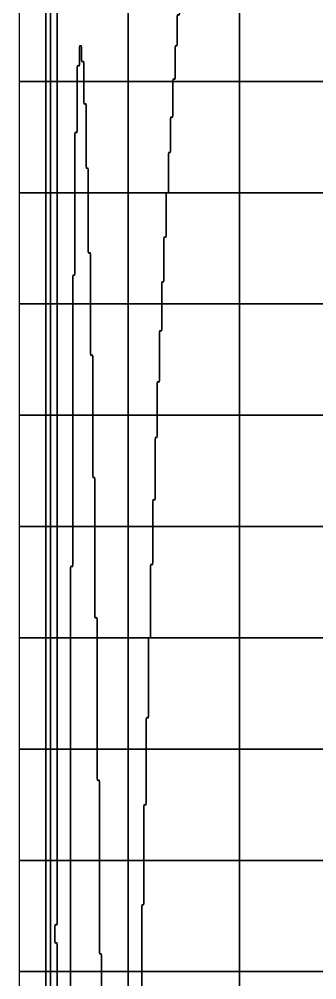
# Model space of a CAD drawing. Header units: metres. Extents: x -2.2 to 1, y -5.2 to 5.1.
# Drawn here: x -1.495 to -1.161, y 0.58 to 1.659 of the extents above; entities that cross this region are included whole.
import ezdxf

# ---------------------------------------------------------------- set-up
doc = ezdxf.new("R2010")
doc.units = ezdxf.units.M

msp = doc.modelspace()

# ---------------------------------------------------------------- linework, layer by layer
at = {"layer": '10', "color": 2}
for points in [[(-1.4954, 1.5895, 0), (-1.4654, 1.5895, 0), (-1.4654, 1.7145, 0), (-1.4954, 1.7145, 0), (-1.4954, 1.5895, 0)], [(-1.4954, 1.4645, 0), (-1.4654, 1.4645, 0), (-1.4654, 1.5895, 0), (-1.4954, 1.5895, 0), (-1.4954, 1.4645, 0)], [(-1.4954, 1.3395, 0), (-1.4654, 1.3395, 0), (-1.4654, 1.4645, 0), (-1.4954, 1.4645, 0), (-1.4954, 1.3395, 0)], [(-1.4954, 1.2145, 0), (-1.4654, 1.2145, 0), (-1.4654, 1.3395, 0), (-1.4954, 1.3395, 0), (-1.4954, 1.2145, 0)], [(-1.4954, 1.0895, 0), (-1.4654, 1.0895, 0), (-1.4654, 1.2145, 0), (-1.4954, 1.2145, 0), (-1.4954, 1.0895, 0)], [(-1.4954, 0.9645, 0), (-1.4654, 0.9645, 0), (-1.4654, 1.0895, 0), (-1.4954, 1.0895, 0), (-1.4954, 0.9645, 0)], [(-1.4954, 0.8395, 0), (-1.4654, 0.8395, 0), (-1.4654, 0.9645, 0), (-1.4954, 0.9645, 0), (-1.4954, 0.8395, 0)], [(-1.4954, 0.7145, 0), (-1.4654, 0.7145, 0), (-1.4654, 0.8395, 0), (-1.4954, 0.8395, 0), (-1.4954, 0.7145, 0)], [(-1.4954, 0.5895, 0), (-1.4654, 0.5895, 0), (-1.4654, 0.7145, 0), (-1.4954, 0.7145, 0), (-1.4954, 0.5895, 0)], [(-1.4654, 0.547, 0), (-1.4654, 0.5895, 0), (-1.4954, 0.5895, 0), (-1.4954, 0.4933, 0)]]:
    msp.add_polyline3d(points, dxfattribs=at)
at = {"layer": '6', "color": 4}
for points in [[(-1.3229, 1.5895, 0), (-1.2479, 1.5895, 0), (-1.2479, 1.7145, 0), (-1.3129, 1.7145, 0), (-1.3129, 1.7007, 0), (-1.3142, 1.6995, 0), (-1.3154, 1.6995, 0), (-1.3154, 1.6658, 0), (-1.3167, 1.6645, 0), (-1.3179, 1.6645, 0), (-1.3179, 1.6307, 0), (-1.3192, 1.6295, 0), (-1.3204, 1.6295, 0), (-1.3204, 1.5933, 0), (-1.3217, 1.592, 0), (-1.3229, 1.592, 0), (-1.3229, 1.5895, 0)], [(-1.2479, 1.5895, 0), (-1.1229, 1.5895, 0), (-1.1229, 1.7145, 0), (-1.2479, 1.7145, 0), (-1.2479, 1.5895, 0)], [(-1.4304, 1.5895, 0), (-1.4229, 1.5895, 0), (-1.4229, 1.612, 0), (-1.4242, 1.612, 0), (-1.4254, 1.6133, 0), (-1.4254, 1.6295, 0), (-1.4279, 1.6295, 0), (-1.4279, 1.6082, 0), (-1.4292, 1.607, 0), (-1.4304, 1.607, 0), (-1.4304, 1.5895, 0)], [(-1.4329, 1.4645, 0), (-1.4179, 1.4645, 0), (-1.4179, 1.492, 0), (-1.4192, 1.492, 0), (-1.4204, 1.4932, 0), (-1.4204, 1.5645, 0), (-1.4217, 1.5645, 0), (-1.4229, 1.5657, 0), (-1.4229, 1.5895, 0), (-1.4304, 1.5895, 0), (-1.4304, 1.5333, 0), (-1.4317, 1.532, 0), (-1.4329, 1.532, 0), (-1.4329, 1.4645, 0)], [(-1.3279, 1.4645, 0), (-1.2479, 1.4645, 0), (-1.2479, 1.5895, 0), (-1.3229, 1.5895, 0), (-1.3229, 1.5508, 0), (-1.3242, 1.5495, 0), (-1.3254, 1.5495, 0), (-1.3254, 1.5108, 0), (-1.3267, 1.5095, 0), (-1.3279, 1.5095, 0), (-1.3279, 1.4645, 0)], [(-1.2479, 1.4645, 0), (-1.1229, 1.4645, 0), (-1.1229, 1.5895, 0), (-1.2479, 1.5895, 0), (-1.2479, 1.4645, 0)], [(-1.4354, 1.3395, 0), (-1.4154, 1.3395, 0), (-1.4154, 1.397, 0), (-1.4167, 1.397, 0), (-1.4179, 1.3982, 0), (-1.4179, 1.4645, 0), (-1.4329, 1.4645, 0), (-1.4329, 1.3733, 0), (-1.4342, 1.372, 0), (-1.4354, 1.372, 0), (-1.4354, 1.3395, 0)], [(-1.3354, 1.3395, 0), (-1.2479, 1.3395, 0), (-1.2479, 1.4645, 0), (-1.3304, 1.4645, 0), (-1.3304, 1.4158, 0), (-1.3317, 1.4145, 0), (-1.3329, 1.4145, 0), (-1.3329, 1.3658, 0), (-1.3342, 1.3645, 0), (-1.3354, 1.3645, 0), (-1.3354, 1.3395, 0)], [(-1.2479, 1.3395, 0), (-1.1229, 1.3395, 0), (-1.1229, 1.4645, 0), (-1.2479, 1.4645, 0), (-1.2479, 1.3395, 0)], [(-1.4354, 1.2145, 0), (-1.4129, 1.2145, 0), (-1.4129, 1.282, 0), (-1.4142, 1.282, 0), (-1.4154, 1.2833, 0), (-1.4154, 1.3395, 0), (-1.4354, 1.3395, 0), (-1.4354, 1.2145, 0)], [(-1.3404, 1.2145, 0), (-1.2479, 1.2145, 0), (-1.2479, 1.3395, 0), (-1.3354, 1.3395, 0), (-1.3354, 1.3108, 0), (-1.3367, 1.3095, 0), (-1.3379, 1.3095, 0), (-1.3379, 1.2532, 0), (-1.3392, 1.252, 0), (-1.3404, 1.252, 0), (-1.3404, 1.2145, 0)], [(-1.2479, 1.2145, 0), (-1.1229, 1.2145, 0), (-1.1229, 1.3395, 0), (-1.2479, 1.3395, 0), (-1.2479, 1.2145, 0)], [(-1.4354, 1.0895, 0), (-1.4104, 1.0895, 0), (-1.4104, 1.1445, 0), (-1.4117, 1.1445, 0), (-1.4129, 1.1458, 0), (-1.4129, 1.2145, 0), (-1.4354, 1.2145, 0), (-1.4354, 1.0895, 0)], [(-1.3454, 1.0895, 0), (-1.2479, 1.0895, 0), (-1.2479, 1.2145, 0), (-1.3404, 1.2145, 0), (-1.3404, 1.1907, 0), (-1.3417, 1.1895, 0), (-1.3429, 1.1895, 0), (-1.3429, 1.1207, 0), (-1.3442, 1.1195, 0), (-1.3454, 1.1195, 0), (-1.3454, 1.0895, 0)], [(-1.2479, 1.0895, 0), (-1.1229, 1.0895, 0), (-1.1229, 1.2145, 0), (-1.2479, 1.2145, 0), (-1.2479, 1.0895, 0)], [(-1.4379, 0.9645, 0), (-1.4079, 0.9645, 0), (-1.4079, 0.987, 0), (-1.4092, 0.987, 0), (-1.4104, 0.9882, 0), (-1.4104, 1.0895, 0), (-1.4354, 1.0895, 0), (-1.4354, 1.0457, 0), (-1.4367, 1.0445, 0), (-1.4379, 1.0445, 0), (-1.4379, 0.9645, 0)], [(-1.3479, 0.9645, 0), (-1.2479, 0.9645, 0), (-1.2479, 1.0895, 0), (-1.3454, 1.0895, 0), (-1.3454, 1.0482, 0), (-1.3467, 1.047, 0), (-1.3479, 1.047, 0), (-1.3479, 0.9645, 0)], [(-1.2479, 0.9645, 0), (-1.1229, 0.9645, 0), (-1.1229, 1.0895, 0), (-1.2479, 1.0895, 0), (-1.2479, 0.9645, 0)], [(-1.4379, 0.8395, 0), (-1.4079, 0.8395, 0), (-1.4079, 0.9645, 0), (-1.4379, 0.9645, 0), (-1.4379, 0.8395, 0)], [(-1.3529, 0.8395, 0), (-1.2479, 0.8395, 0), (-1.2479, 0.9645, 0), (-1.3504, 0.9645, 0), (-1.3504, 0.8758, 0), (-1.3517, 0.8745, 0), (-1.3529, 0.8745, 0), (-1.3529, 0.8395, 0)], [(-1.2479, 0.8395, 0), (-1.1229, 0.8395, 0), (-1.1229, 0.9645, 0), (-1.2479, 0.9645, 0), (-1.2479, 0.8395, 0)], [(-1.4379, 0.7145, 0), (-1.4054, 0.7145, 0), (-1.4054, 0.8045, 0), (-1.4067, 0.8045, 0), (-1.4079, 0.8057, 0), (-1.4079, 0.8395, 0), (-1.4379, 0.8395, 0), (-1.4379, 0.7145, 0)], [(-1.3554, 0.7145, 0), (-1.2479, 0.7145, 0), (-1.2479, 0.8395, 0), (-1.3529, 0.8395, 0), (-1.3529, 0.7782, 0), (-1.3542, 0.777, 0), (-1.3554, 0.777, 0), (-1.3554, 0.7145, 0)], [(-1.2479, 0.7145, 0), (-1.1229, 0.7145, 0), (-1.1229, 0.8395, 0), (-1.2479, 0.8395, 0), (-1.2479, 0.7145, 0)], [(-1.4379, 0.5895, 0), (-1.4029, 0.5895, 0), (-1.4029, 0.6095, 0), (-1.4042, 0.6095, 0), (-1.4054, 0.6108, 0), (-1.4054, 0.7145, 0), (-1.4379, 0.7145, 0), (-1.4379, 0.5895, 0)], [(-1.3579, 0.5895, 0), (-1.2479, 0.5895, 0), (-1.2479, 0.7145, 0), (-1.3554, 0.7145, 0), (-1.3554, 0.6657, 0), (-1.3567, 0.6645, 0), (-1.3579, 0.6645, 0), (-1.3579, 0.5895, 0)], [(-1.2479, 0.5895, 0), (-1.1229, 0.5895, 0), (-1.1229, 0.7145, 0), (-1.2479, 0.7145, 0), (-1.2479, 0.5895, 0)], [(-1.4029, 0.572, 0), (-1.4029, 0.5895, 0), (-1.4379, 0.5895, 0), (-1.4379, 0.562, 0)], [(-1.3629, 0.4645, 0), (-1.2479, 0.4645, 0), (-1.2479, 0.5895, 0), (-1.3579, 0.5895, 0), (-1.3579, 0.5607, 0), (-1.3592, 0.5595, 0), (-1.3604, 0.5595, 0), (-1.3604, 0.4758, 0), (-1.3617, 0.4745, 0), (-1.3629, 0.4745, 0), (-1.3629, 0.4645, 0)], [(-1.2479, 0.4645, 0), (-1.1229, 0.4645, 0), (-1.1229, 0.5895, 0), (-1.2479, 0.5895, 0), (-1.2479, 0.4645, 0)]]:
    msp.add_polyline3d(points, dxfattribs=at)
at = {"layer": '7', "color": 1}
for points in [[(-1.4529, 1.5895, 0), (-1.4304, 1.5895, 0), (-1.4304, 1.6058, 0), (-1.4292, 1.607, 0), (-1.4279, 1.607, 0), (-1.4279, 1.6282, 0), (-1.4267, 1.6295, 0), (-1.4254, 1.6282, 0), (-1.4254, 1.612, 0), (-1.4242, 1.612, 0), (-1.4229, 1.6107, 0), (-1.4229, 1.5895, 0), (-1.3729, 1.5895, 0), (-1.3729, 1.7145, 0), (-1.4529, 1.7145, 0), (-1.4529, 1.5895, 0)], [(-1.3729, 1.5895, 0), (-1.3229, 1.5895, 0), (-1.3229, 1.5908, 0), (-1.3217, 1.592, 0), (-1.3204, 1.592, 0), (-1.3204, 1.6282, 0), (-1.3192, 1.6295, 0), (-1.3179, 1.6295, 0), (-1.3179, 1.6632, 0), (-1.3167, 1.6645, 0), (-1.3154, 1.6645, 0), (-1.3154, 1.6983, 0), (-1.3142, 1.6995, 0), (-1.3129, 1.6995, 0), (-1.3129, 1.7145, 0), (-1.3729, 1.7145, 0), (-1.3729, 1.5895, 0)], [(-1.4529, 1.4645, 0), (-1.4329, 1.4645, 0), (-1.4329, 1.5308, 0), (-1.4317, 1.532, 0), (-1.4304, 1.532, 0), (-1.4304, 1.5895, 0), (-1.4529, 1.5895, 0), (-1.4529, 1.4645, 0)], [(-1.4229, 1.5645, 0), (-1.4217, 1.5645, 0), (-1.4204, 1.5633, 0), (-1.4204, 1.492, 0), (-1.4192, 1.492, 0), (-1.4179, 1.4908, 0), (-1.4179, 1.4645, 0), (-1.3729, 1.4645, 0), (-1.3729, 1.5895, 0), (-1.4229, 1.5895, 0), (-1.4229, 1.5645, 0)], [(-1.3729, 1.4645, 0), (-1.3279, 1.4645, 0), (-1.3279, 1.5083, 0), (-1.3267, 1.5095, 0), (-1.3254, 1.5095, 0), (-1.3254, 1.5482, 0), (-1.3242, 1.5495, 0), (-1.3229, 1.5495, 0), (-1.3229, 1.5895, 0), (-1.3729, 1.5895, 0), (-1.3729, 1.4645, 0)], [(-1.4529, 1.3395, 0), (-1.4354, 1.3395, 0), (-1.4354, 1.3707, 0), (-1.4342, 1.372, 0), (-1.4329, 1.372, 0), (-1.4329, 1.4645, 0), (-1.4529, 1.4645, 0), (-1.4529, 1.3395, 0)], [(-1.4179, 1.397, 0), (-1.4167, 1.397, 0), (-1.4154, 1.3958, 0), (-1.4154, 1.3395, 0), (-1.3729, 1.3395, 0), (-1.3729, 1.4645, 0), (-1.4179, 1.4645, 0), (-1.4179, 1.397, 0)], [(-1.3729, 1.3395, 0), (-1.3354, 1.3395, 0), (-1.3354, 1.3633, 0), (-1.3342, 1.3645, 0), (-1.3329, 1.3645, 0), (-1.3329, 1.4132, 0), (-1.3317, 1.4145, 0), (-1.3304, 1.4145, 0), (-1.3304, 1.4645, 0), (-1.3729, 1.4645, 0), (-1.3729, 1.3395, 0)], [(-1.4529, 1.2145, 0), (-1.4354, 1.2145, 0), (-1.4354, 1.3395, 0), (-1.4529, 1.3395, 0), (-1.4529, 1.2145, 0)], [(-1.4154, 1.282, 0), (-1.4142, 1.282, 0), (-1.4129, 1.2808, 0), (-1.4129, 1.2145, 0), (-1.3729, 1.2145, 0), (-1.3729, 1.3395, 0), (-1.4154, 1.3395, 0), (-1.4154, 1.282, 0)], [(-1.3729, 1.2145, 0), (-1.3404, 1.2145, 0), (-1.3404, 1.2508, 0), (-1.3392, 1.252, 0), (-1.3379, 1.252, 0), (-1.3379, 1.3082, 0), (-1.3367, 1.3095, 0), (-1.3354, 1.3095, 0), (-1.3354, 1.3395, 0), (-1.3729, 1.3395, 0), (-1.3729, 1.2145, 0)], [(-1.4529, 1.0895, 0), (-1.4354, 1.0895, 0), (-1.4354, 1.2145, 0), (-1.4529, 1.2145, 0), (-1.4529, 1.0895, 0)], [(-1.4129, 1.1445, 0), (-1.4117, 1.1445, 0), (-1.4104, 1.1433, 0), (-1.4104, 1.0895, 0), (-1.3729, 1.0895, 0), (-1.3729, 1.2145, 0), (-1.4129, 1.2145, 0), (-1.4129, 1.1445, 0)], [(-1.3729, 1.0895, 0), (-1.3454, 1.0895, 0), (-1.3454, 1.1182, 0), (-1.3442, 1.1195, 0), (-1.3429, 1.1195, 0), (-1.3429, 1.1883, 0), (-1.3417, 1.1895, 0), (-1.3404, 1.1895, 0), (-1.3404, 1.2145, 0), (-1.3729, 1.2145, 0), (-1.3729, 1.0895, 0)], [(-1.4529, 0.9645, 0), (-1.4379, 0.9645, 0), (-1.4379, 1.0433, 0), (-1.4367, 1.0445, 0), (-1.4354, 1.0445, 0), (-1.4354, 1.0895, 0), (-1.4529, 1.0895, 0), (-1.4529, 0.9645, 0)], [(-1.4104, 0.987, 0), (-1.4092, 0.987, 0), (-1.4079, 0.9858, 0), (-1.4079, 0.9645, 0), (-1.3729, 0.9645, 0), (-1.3729, 1.0895, 0), (-1.4104, 1.0895, 0), (-1.4104, 0.987, 0)], [(-1.3729, 0.9645, 0), (-1.3479, 0.9645, 0), (-1.3479, 1.0457, 0), (-1.3467, 1.047, 0), (-1.3454, 1.047, 0), (-1.3454, 1.0895, 0), (-1.3729, 1.0895, 0), (-1.3729, 0.9645, 0)], [(-1.4529, 0.8395, 0), (-1.4379, 0.8395, 0), (-1.4379, 0.9645, 0), (-1.4529, 0.9645, 0), (-1.4529, 0.8395, 0)], [(-1.4079, 0.8395, 0), (-1.3729, 0.8395, 0), (-1.3729, 0.9645, 0), (-1.4079, 0.9645, 0), (-1.4079, 0.8395, 0)], [(-1.3729, 0.8395, 0), (-1.3529, 0.8395, 0), (-1.3529, 0.8732, 0), (-1.3517, 0.8745, 0), (-1.3504, 0.8745, 0), (-1.3504, 0.9645, 0), (-1.3729, 0.9645, 0), (-1.3729, 0.8395, 0)], [(-1.4529, 0.7145, 0), (-1.4379, 0.7145, 0), (-1.4379, 0.8395, 0), (-1.4529, 0.8395, 0), (-1.4529, 0.7145, 0)], [(-1.4079, 0.8045, 0), (-1.4067, 0.8045, 0), (-1.4054, 0.8033, 0), (-1.4054, 0.7145, 0), (-1.3729, 0.7145, 0), (-1.3729, 0.8395, 0), (-1.4079, 0.8395, 0), (-1.4079, 0.8045, 0)], [(-1.3729, 0.7145, 0), (-1.3554, 0.7145, 0), (-1.3554, 0.7758, 0), (-1.3542, 0.777, 0), (-1.3529, 0.777, 0), (-1.3529, 0.8395, 0), (-1.3729, 0.8395, 0), (-1.3729, 0.7145, 0)], [(-1.4554, 0.622, 0), (-1.4542, 0.622, 0), (-1.4529, 0.6208, 0), (-1.4529, 0.5895, 0), (-1.4379, 0.5895, 0), (-1.4379, 0.7145, 0), (-1.4529, 0.7145, 0), (-1.4529, 0.6432, 0), (-1.4542, 0.642, 0), (-1.4554, 0.642, 0), (-1.4554, 0.622, 0)], [(-1.4054, 0.6095, 0), (-1.4042, 0.6095, 0), (-1.4029, 0.6082, 0), (-1.4029, 0.5895, 0), (-1.3729, 0.5895, 0), (-1.3729, 0.7145, 0), (-1.4054, 0.7145, 0), (-1.4054, 0.6095, 0)], [(-1.3729, 0.5895, 0), (-1.3579, 0.5895, 0), (-1.3579, 0.6633, 0), (-1.3567, 0.6645, 0), (-1.3554, 0.6645, 0), (-1.3554, 0.7145, 0), (-1.3729, 0.7145, 0), (-1.3729, 0.5895, 0)], [(-1.4379, 0.5633, 0), (-1.4379, 0.5895, 0), (-1.4529, 0.5895, 0), (-1.4529, 0.5308, 0)], [(-1.3729, 0.4645, 0), (-1.3729, 0.5895, 0), (-1.4029, 0.5895, 0), (-1.4029, 0.5733, 0)], [(-1.3729, 0.4645, 0), (-1.3629, 0.4645, 0), (-1.3629, 0.4733, 0), (-1.3617, 0.4745, 0), (-1.3604, 0.4745, 0), (-1.3604, 0.5583, 0), (-1.3592, 0.5595, 0), (-1.3579, 0.5595, 0), (-1.3579, 0.5895, 0), (-1.3729, 0.5895, 0), (-1.3729, 0.4645, 0)]]:
    msp.add_polyline3d(points, dxfattribs=at)
at = {"layer": '8', "color": 3}
for points in [[(-1.4604, 1.5895, 0), (-1.4529, 1.5895, 0), (-1.4529, 1.7145, 0), (-1.4604, 1.7145, 0), (-1.4604, 1.5895, 0)], [(-1.4604, 1.4645, 0), (-1.4529, 1.4645, 0), (-1.4529, 1.5895, 0), (-1.4604, 1.5895, 0), (-1.4604, 1.4645, 0)], [(-1.4604, 1.3395, 0), (-1.4529, 1.3395, 0), (-1.4529, 1.4645, 0), (-1.4604, 1.4645, 0), (-1.4604, 1.3395, 0)], [(-1.4604, 1.2145, 0), (-1.4529, 1.2145, 0), (-1.4529, 1.3395, 0), (-1.4604, 1.3395, 0), (-1.4604, 1.2145, 0)], [(-1.4604, 1.0895, 0), (-1.4529, 1.0895, 0), (-1.4529, 1.2145, 0), (-1.4604, 1.2145, 0), (-1.4604, 1.0895, 0)], [(-1.4604, 0.9645, 0), (-1.4529, 0.9645, 0), (-1.4529, 1.0895, 0), (-1.4604, 1.0895, 0), (-1.4604, 0.9645, 0)], [(-1.4604, 0.8395, 0), (-1.4529, 0.8395, 0), (-1.4529, 0.9645, 0), (-1.4604, 0.9645, 0), (-1.4604, 0.8395, 0)], [(-1.4604, 0.7145, 0), (-1.4529, 0.7145, 0), (-1.4529, 0.8395, 0), (-1.4604, 0.8395, 0), (-1.4604, 0.7145, 0)], [(-1.4604, 0.5895, 0), (-1.4529, 0.5895, 0), (-1.4529, 0.622, 0), (-1.4542, 0.622, 0), (-1.4554, 0.6232, 0), (-1.4554, 0.6408, 0), (-1.4542, 0.642, 0), (-1.4529, 0.642, 0), (-1.4529, 0.7145, 0), (-1.4604, 0.7145, 0), (-1.4604, 0.5895, 0)], [(-1.4529, 0.5295, 0), (-1.4529, 0.5895, 0), (-1.4604, 0.5895, 0), (-1.4604, 0.5383, 0)]]:
    msp.add_polyline3d(points, dxfattribs=at)
at = {"layer": '9', "color": 5}
for points in [[(-1.4654, 1.5895, 0), (-1.4604, 1.5895, 0), (-1.4604, 1.7145, 0), (-1.4654, 1.7145, 0), (-1.4654, 1.5895, 0)], [(-1.4654, 1.4645, 0), (-1.4604, 1.4645, 0), (-1.4604, 1.5895, 0), (-1.4654, 1.5895, 0), (-1.4654, 1.4645, 0)], [(-1.4654, 1.3395, 0), (-1.4604, 1.3395, 0), (-1.4604, 1.4645, 0), (-1.4654, 1.4645, 0), (-1.4654, 1.3395, 0)], [(-1.4654, 1.2145, 0), (-1.4604, 1.2145, 0), (-1.4604, 1.3395, 0), (-1.4654, 1.3395, 0), (-1.4654, 1.2145, 0)], [(-1.4654, 1.0895, 0), (-1.4604, 1.0895, 0), (-1.4604, 1.2145, 0), (-1.4654, 1.2145, 0), (-1.4654, 1.0895, 0)], [(-1.4654, 0.9645, 0), (-1.4604, 0.9645, 0), (-1.4604, 1.0895, 0), (-1.4654, 1.0895, 0), (-1.4654, 0.9645, 0)], [(-1.4654, 0.8395, 0), (-1.4604, 0.8395, 0), (-1.4604, 0.9645, 0), (-1.4654, 0.9645, 0), (-1.4654, 0.8395, 0)], [(-1.4654, 0.7145, 0), (-1.4604, 0.7145, 0), (-1.4604, 0.8395, 0), (-1.4654, 0.8395, 0), (-1.4654, 0.7145, 0)], [(-1.4654, 0.5895, 0), (-1.4604, 0.5895, 0), (-1.4604, 0.7145, 0), (-1.4654, 0.7145, 0), (-1.4654, 0.5895, 0)], [(-1.4604, 0.537, 0), (-1.4604, 0.5895, 0), (-1.4654, 0.5895, 0), (-1.4654, 0.5483, 0)]]:
    msp.add_polyline3d(points, dxfattribs=at)

doc.saveas('drawing.dxf')
